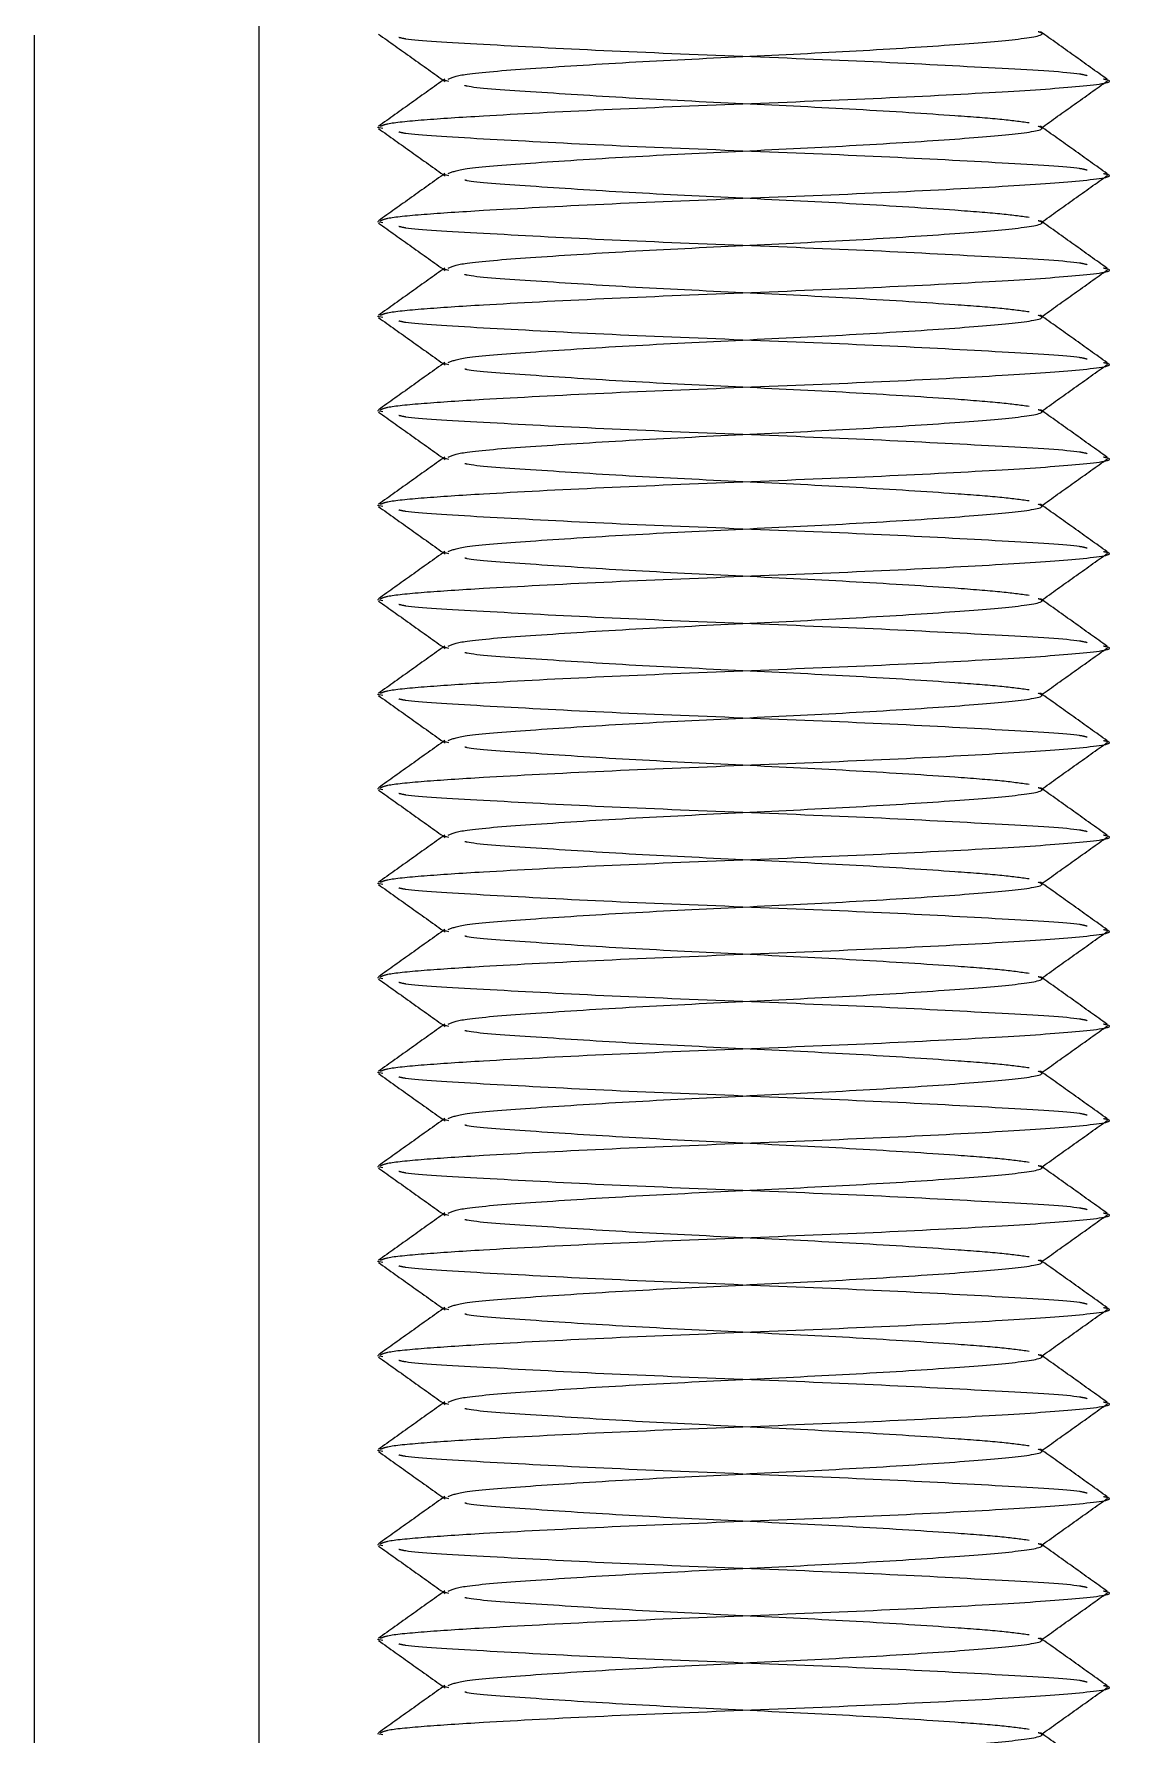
# Model space of a CAD drawing. Header units: metres. Extents: x 0 to 63075, y 0 to 44550.
# Drawn here: x 13856.6 to 13879.48, y 27081.81 to 27117.81 of the extents above; entities that cross this region are included whole.
import ezdxf

# ---------------------------------------------------------------- set-up
doc = ezdxf.new("R2010")
doc.units = ezdxf.units.M
doc.header["$LTSCALE"] = 75
doc.linetypes.add('HIDDEN2', pattern=[4.7625, 3.175, -1.5875])
for name, color, linetype in [('SDM', 7, 'Continuous'), ('SL4', 4, 'Continuous'), ('ST1', 7, 'HIDDEN2')]:
    doc.layers.add(name, color=color, linetype=linetype)

# ---------------------------------------------------------------- blocks, each defined once
blk = doc.blocks.new('A$Cb6dca9d5')
at = {"layer": 'SL4'}
for p, q in [((10.135, 378.019), (10.135, 91.194)), ((14.892, 378.194), (14.892, 86.437))]:
    blk.add_line(p, q, dxfattribs=at)
at = {"layer": 'ST1'}
for p, q in [((14.892, 381.194), (14.892, 86.437)), ((18.915, 377.042), (18.814, 377.069)), ((17.515, 376.046), (17.408, 376.069)), ((18.915, 375.042), (18.814, 375.069)), ((17.515, 374.046), (17.408, 374.069)), ((18.915, 373.042), (18.814, 373.069)), ((17.515, 372.046), (17.408, 372.069)), ((18.915, 371.042), (18.814, 371.069)), ((17.515, 370.046), (17.408, 370.069)), ((18.915, 369.042), (18.814, 369.069)), ((17.515, 368.046), (17.408, 368.069)), ((18.915, 367.042), (18.814, 367.069)), ((17.515, 366.046), (17.408, 366.069)), ((18.915, 365.042), (18.814, 365.069)), ((17.515, 364.046), (17.408, 364.069)), ((18.915, 363.042), (18.814, 363.069)), ((17.515, 362.046), (17.408, 362.069)), ((18.915, 361.042), (18.814, 361.069)), ((17.515, 360.046), (17.408, 360.069)), ((18.915, 359.042), (18.814, 359.069)), ((17.515, 358.046), (17.408, 358.069)), ((18.915, 357.042), (18.814, 357.069)), ((17.515, 356.046), (17.408, 356.069)), ((18.915, 355.042), (18.814, 355.069)), ((17.515, 354.046), (17.408, 354.069)), ((18.915, 353.042), (18.814, 353.069)), ((17.515, 352.046), (17.408, 352.069)), ((18.915, 351.042), (18.814, 351.069)), ((17.515, 350.046), (17.408, 350.069)), ((18.915, 349.042), (18.814, 349.069)), ((17.515, 348.046), (17.408, 348.069)), ((18.915, 347.042), (18.814, 347.069)), ((17.515, 346.046), (17.408, 346.069)), ((18.915, 345.042), (18.814, 345.069)), ((17.515, 344.046), (17.408, 344.069)), ((18.915, 343.042), (18.814, 343.069)), ((17.515, 342.046), (17.408, 342.069))]:
    blk.add_line(p, q, dxfattribs=at)
for points, knots in [([(17.426, 378.045), (17.661, 377.878), (18.131, 377.543), (18.601, 377.208), (18.836, 377.041)], [0, 0, 0, 0, 0.500089, 1, 1, 1, 1]), ([(18.902, 377.092), (18.987, 377.128), (19.171, 377.206), (20.569, 377.312), (22.645, 377.448), (25.137, 377.569), (27.617, 377.689), (29.729, 377.825), (31.089, 377.938), (31.58, 378.033), (31.416, 378.084), (31.391, 378.092)], [0, 0, 0, 0, 0.103426, 0.225711, 0.353032, 0.477096, 0.60116, 0.728481, 0.850766, 0.976983, 1, 1, 1, 1]), ([(32.849, 377.088), (32.614, 377.256), (32.144, 377.591), (31.674, 377.926), (31.439, 378.093)], [0, 0, 0, 0, 0.5000921, 1, 1, 1, 1]), ([(32.429, 377.162), (32.384, 377.174), (32.181, 377.228), (30.682, 377.311), (28.187, 377.448), (25.135, 377.569), (22.082, 377.689), (19.591, 377.826), (18.1, 377.908), (17.898, 377.961), (17.857, 377.972)], [0, 0, 0, 0, 0.043096, 0.193298, 0.349673, 0.502056, 0.654439, 0.810815, 0.961016, 1, 1, 1, 1]), ([(18.831, 377.093), (18.596, 376.926), (18.127, 376.591), (17.658, 376.257), (17.423, 376.09)], [0, 0, 0, 0, 0.499958, 1, 1, 1, 1]), ([(17.466, 376.09), (17.501, 376.109), (17.589, 376.159), (18.318, 376.231), (19.772, 376.325), (22.098, 376.448), (25.136, 376.569), (28.168, 376.689), (30.757, 376.825), (32.389, 376.938), (33.063, 377.032), (32.805, 377.082), (32.771, 377.088)], [0, 0, 0, 0, 0.055573, 0.142553, 0.229074, 0.356478, 0.480628, 0.604778, 0.732181, 0.854555, 0.980855, 1, 1, 1, 1]), ([(31.195, 376.163), (31.012, 376.188), (30.646, 376.239), (29.468, 376.328), (27.621, 376.448), (25.139, 376.569), (22.633, 376.689), (20.614, 376.826), (19.43, 376.902), (19.269, 376.949), (19.254, 376.953)], [0, 0, 0, 0, 0.098651, 0.197725, 0.357803, 0.513786, 0.669769, 0.829847, 0.983594, 1, 1, 1, 1]), ([(31.45, 376.053), (31.684, 376.221), (32.153, 376.555), (32.623, 376.889), (32.857, 377.056)], [0, 0, 0, 0, 0.499967, 1, 1, 1, 1]), ([(17.426, 376.045), (17.661, 375.878), (18.131, 375.543), (18.601, 375.208), (18.836, 375.041)], [0, 0, 0, 0, 0.500089, 1, 1, 1, 1]), ([(32.429, 375.162), (32.384, 375.174), (32.181, 375.228), (30.682, 375.311), (28.187, 375.448), (25.135, 375.569), (22.082, 375.689), (19.591, 375.826), (18.1, 375.908), (17.898, 375.961), (17.857, 375.972)], [0, 0, 0, 0, 0.043096, 0.193298, 0.349673, 0.502056, 0.654439, 0.810815, 0.961016, 1, 1, 1, 1]), ([(18.902, 375.092), (18.987, 375.128), (19.171, 375.206), (20.569, 375.312), (22.645, 375.448), (25.137, 375.569), (27.617, 375.689), (29.729, 375.825), (31.089, 375.938), (31.58, 376.033), (31.416, 376.084), (31.391, 376.092)], [0, 0, 0, 0, 0.1034259, 0.2257113, 0.3530321, 0.4770962, 0.6011602, 0.728481, 0.8507664, 0.976983, 1, 1, 1, 1]), ([(32.849, 375.088), (32.614, 375.256), (32.144, 375.591), (31.674, 375.926), (31.439, 376.093)], [0, 0, 0, 0, 0.500092, 1, 1, 1, 1]), ([(18.831, 375.093), (18.596, 374.926), (18.127, 374.591), (17.658, 374.257), (17.423, 374.09)], [0, 0, 0, 0, 0.499958, 1, 1, 1, 1]), ([(17.466, 374.09), (17.501, 374.109), (17.589, 374.159), (18.318, 374.231), (19.772, 374.325), (22.098, 374.448), (25.136, 374.569), (28.168, 374.689), (30.757, 374.825), (32.389, 374.938), (33.063, 375.032), (32.805, 375.082), (32.771, 375.088)], [0, 0, 0, 0, 0.055573, 0.142553, 0.229074, 0.356478, 0.480628, 0.604778, 0.732181, 0.854555, 0.980855, 1, 1, 1, 1]), ([(31.195, 374.163), (31.012, 374.188), (30.646, 374.239), (29.468, 374.328), (27.621, 374.448), (25.139, 374.569), (22.633, 374.689), (20.614, 374.826), (19.43, 374.902), (19.269, 374.949), (19.254, 374.953)], [0, 0, 0, 0, 0.098651, 0.197725, 0.357803, 0.513786, 0.669769, 0.829847, 0.983594, 1, 1, 1, 1]), ([(31.45, 374.053), (31.684, 374.221), (32.153, 374.555), (32.623, 374.889), (32.857, 375.056)], [0, 0, 0, 0, 0.499967, 1, 1, 1, 1]), ([(17.426, 374.045), (17.661, 373.878), (18.131, 373.543), (18.601, 373.208), (18.836, 373.041)], [0, 0, 0, 0, 0.5000892, 1, 1, 1, 1]), ([(18.902, 373.092), (18.987, 373.128), (19.171, 373.206), (20.569, 373.312), (22.645, 373.448), (25.137, 373.569), (27.617, 373.689), (29.729, 373.825), (31.089, 373.938), (31.58, 374.033), (31.416, 374.084), (31.391, 374.092)], [0, 0, 0, 0, 0.103426, 0.225711, 0.353032, 0.477096, 0.60116, 0.728481, 0.850766, 0.976983, 1, 1, 1, 1]), ([(32.849, 373.088), (32.614, 373.256), (32.144, 373.591), (31.674, 373.926), (31.439, 374.093)], [0, 0, 0, 0, 0.5000921, 1, 1, 1, 1]), ([(32.429, 373.162), (32.384, 373.174), (32.181, 373.228), (30.682, 373.311), (28.187, 373.448), (25.135, 373.569), (22.082, 373.689), (19.591, 373.826), (18.1, 373.908), (17.898, 373.961), (17.857, 373.972)], [0, 0, 0, 0, 0.043096, 0.193298, 0.349673, 0.502056, 0.654439, 0.810815, 0.961016, 1, 1, 1, 1]), ([(18.831, 373.093), (18.596, 372.926), (18.127, 372.591), (17.658, 372.257), (17.423, 372.09)], [0, 0, 0, 0, 0.499958, 1, 1, 1, 1]), ([(17.466, 372.09), (17.501, 372.109), (17.589, 372.159), (18.318, 372.231), (19.772, 372.325), (22.098, 372.448), (25.136, 372.569), (28.168, 372.689), (30.757, 372.825), (32.389, 372.938), (33.063, 373.032), (32.805, 373.082), (32.771, 373.088)], [0, 0, 0, 0, 0.055573, 0.142553, 0.229074, 0.356478, 0.480628, 0.604778, 0.732181, 0.854555, 0.980855, 1, 1, 1, 1]), ([(31.45, 372.053), (31.684, 372.221), (32.153, 372.555), (32.623, 372.889), (32.857, 373.056)], [0, 0, 0, 0, 0.499967, 1, 1, 1, 1]), ([(31.195, 372.163), (31.012, 372.188), (30.646, 372.239), (29.468, 372.328), (27.621, 372.448), (25.139, 372.569), (22.633, 372.689), (20.614, 372.826), (19.43, 372.902), (19.269, 372.949), (19.254, 372.953)], [0, 0, 0, 0, 0.098651, 0.197725, 0.357803, 0.513786, 0.669769, 0.829847, 0.983594, 1, 1, 1, 1]), ([(17.426, 372.045), (17.661, 371.878), (18.131, 371.543), (18.601, 371.208), (18.836, 371.041)], [0, 0, 0, 0, 0.500089, 1, 1, 1, 1]), ([(32.429, 371.162), (32.384, 371.174), (32.181, 371.228), (30.682, 371.311), (28.187, 371.448), (25.135, 371.569), (22.082, 371.689), (19.591, 371.826), (18.1, 371.908), (17.898, 371.961), (17.857, 371.972)], [0, 0, 0, 0, 0.043096, 0.193298, 0.349673, 0.502056, 0.654439, 0.810815, 0.961016, 1, 1, 1, 1]), ([(18.902, 371.092), (18.987, 371.128), (19.171, 371.206), (20.569, 371.312), (22.645, 371.448), (25.137, 371.569), (27.617, 371.689), (29.729, 371.825), (31.089, 371.938), (31.58, 372.033), (31.416, 372.084), (31.391, 372.092)], [0, 0, 0, 0, 0.103426, 0.225711, 0.353032, 0.477096, 0.60116, 0.728481, 0.850766, 0.976983, 1, 1, 1, 1]), ([(32.849, 371.088), (32.614, 371.256), (32.144, 371.591), (31.674, 371.926), (31.439, 372.093)], [0, 0, 0, 0, 0.5000921, 1, 1, 1, 1]), ([(18.831, 371.093), (18.596, 370.926), (18.127, 370.591), (17.658, 370.257), (17.423, 370.09)], [0, 0, 0, 0, 0.499958, 1, 1, 1, 1]), ([(17.466, 370.09), (17.501, 370.109), (17.589, 370.159), (18.318, 370.231), (19.772, 370.325), (22.098, 370.448), (25.136, 370.569), (28.168, 370.689), (30.757, 370.825), (32.389, 370.938), (33.063, 371.032), (32.805, 371.082), (32.771, 371.088)], [0, 0, 0, 0, 0.055573, 0.142553, 0.229074, 0.356478, 0.480628, 0.604778, 0.732181, 0.854555, 0.980855, 1, 1, 1, 1]), ([(31.195, 370.163), (31.012, 370.188), (30.646, 370.239), (29.468, 370.328), (27.621, 370.448), (25.139, 370.569), (22.633, 370.689), (20.614, 370.826), (19.43, 370.902), (19.269, 370.949), (19.254, 370.953)], [0, 0, 0, 0, 0.098651, 0.197725, 0.357803, 0.513786, 0.669769, 0.829847, 0.983594, 1, 1, 1, 1]), ([(31.45, 370.053), (31.684, 370.221), (32.153, 370.555), (32.623, 370.889), (32.857, 371.056)], [0, 0, 0, 0, 0.4999673, 1, 1, 1, 1]), ([(18.902, 369.092), (18.987, 369.128), (19.171, 369.206), (20.569, 369.312), (22.645, 369.448), (25.137, 369.569), (27.617, 369.689), (29.729, 369.825), (31.089, 369.938), (31.58, 370.033), (31.416, 370.084), (31.391, 370.092)], [0, 0, 0, 0, 0.103426, 0.225711, 0.353032, 0.477096, 0.60116, 0.728481, 0.850766, 0.976983, 1, 1, 1, 1]), ([(32.849, 369.088), (32.614, 369.256), (32.144, 369.591), (31.674, 369.926), (31.439, 370.093)], [0, 0, 0, 0, 0.500092, 1, 1, 1, 1]), ([(17.426, 370.045), (17.661, 369.878), (18.131, 369.543), (18.601, 369.208), (18.836, 369.041)], [0, 0, 0, 0, 0.500089, 1, 1, 1, 1]), ([(32.429, 369.162), (32.384, 369.174), (32.181, 369.228), (30.682, 369.311), (28.187, 369.448), (25.135, 369.569), (22.082, 369.689), (19.591, 369.826), (18.1, 369.908), (17.898, 369.961), (17.857, 369.972)], [0, 0, 0, 0, 0.043096, 0.193298, 0.349673, 0.502056, 0.654439, 0.810815, 0.961016, 1, 1, 1, 1]), ([(18.831, 369.093), (18.596, 368.926), (18.127, 368.591), (17.658, 368.257), (17.423, 368.09)], [0, 0, 0, 0, 0.499958, 1, 1, 1, 1]), ([(17.466, 368.09), (17.501, 368.109), (17.589, 368.159), (18.318, 368.231), (19.772, 368.325), (22.098, 368.448), (25.136, 368.569), (28.168, 368.689), (30.757, 368.825), (32.389, 368.938), (33.063, 369.032), (32.805, 369.082), (32.771, 369.088)], [0, 0, 0, 0, 0.055573, 0.142553, 0.229074, 0.356478, 0.480628, 0.604778, 0.732181, 0.854555, 0.980855, 1, 1, 1, 1]), ([(31.45, 368.053), (31.684, 368.221), (32.153, 368.555), (32.623, 368.889), (32.857, 369.056)], [0, 0, 0, 0, 0.499967, 1, 1, 1, 1]), ([(31.195, 368.163), (31.012, 368.188), (30.646, 368.239), (29.468, 368.328), (27.621, 368.448), (25.139, 368.569), (22.633, 368.689), (20.614, 368.826), (19.43, 368.902), (19.269, 368.949), (19.254, 368.953)], [0, 0, 0, 0, 0.098651, 0.197725, 0.357803, 0.513786, 0.669769, 0.829847, 0.983594, 1, 1, 1, 1]), ([(17.426, 368.045), (17.661, 367.878), (18.131, 367.543), (18.601, 367.208), (18.836, 367.041)], [0, 0, 0, 0, 0.500089, 1, 1, 1, 1]), ([(32.429, 367.162), (32.384, 367.174), (32.181, 367.228), (30.682, 367.311), (28.187, 367.448), (25.135, 367.569), (22.082, 367.689), (19.591, 367.826), (18.1, 367.908), (17.898, 367.961), (17.857, 367.972)], [0, 0, 0, 0, 0.043096, 0.193298, 0.349673, 0.502056, 0.654439, 0.810815, 0.961016, 1, 1, 1, 1]), ([(18.902, 367.092), (18.987, 367.128), (19.171, 367.206), (20.569, 367.312), (22.645, 367.448), (25.137, 367.569), (27.617, 367.689), (29.729, 367.825), (31.089, 367.938), (31.58, 368.033), (31.416, 368.084), (31.391, 368.092)], [0, 0, 0, 0, 0.103426, 0.225711, 0.353032, 0.477096, 0.60116, 0.728481, 0.850766, 0.976983, 1, 1, 1, 1]), ([(32.849, 367.088), (32.614, 367.256), (32.144, 367.591), (31.674, 367.926), (31.439, 368.093)], [0, 0, 0, 0, 0.500092, 1, 1, 1, 1]), ([(18.831, 367.093), (18.596, 366.926), (18.127, 366.591), (17.658, 366.257), (17.423, 366.09)], [0, 0, 0, 0, 0.499958, 1, 1, 1, 1]), ([(17.466, 366.09), (17.501, 366.109), (17.589, 366.159), (18.318, 366.231), (19.772, 366.325), (22.098, 366.448), (25.136, 366.569), (28.168, 366.689), (30.757, 366.825), (32.389, 366.938), (33.063, 367.032), (32.805, 367.082), (32.771, 367.088)], [0, 0, 0, 0, 0.055573, 0.142553, 0.229074, 0.356478, 0.480628, 0.604778, 0.732181, 0.854555, 0.980855, 1, 1, 1, 1]), ([(31.195, 366.163), (31.012, 366.188), (30.646, 366.239), (29.468, 366.328), (27.621, 366.448), (25.139, 366.569), (22.633, 366.689), (20.614, 366.826), (19.43, 366.902), (19.269, 366.949), (19.254, 366.953)], [0, 0, 0, 0, 0.098651, 0.197725, 0.357803, 0.513786, 0.669769, 0.829847, 0.983594, 1, 1, 1, 1]), ([(31.45, 366.053), (31.684, 366.221), (32.153, 366.555), (32.623, 366.889), (32.857, 367.056)], [0, 0, 0, 0, 0.4999673, 1, 1, 1, 1]), ([(17.426, 366.045), (17.661, 365.878), (18.131, 365.543), (18.601, 365.208), (18.836, 365.041)], [0, 0, 0, 0, 0.500089, 1, 1, 1, 1]), ([(32.429, 365.162), (32.384, 365.174), (32.181, 365.228), (30.682, 365.311), (28.187, 365.448), (25.135, 365.569), (22.082, 365.689), (19.591, 365.826), (18.1, 365.908), (17.898, 365.961), (17.857, 365.972)], [0, 0, 0, 0, 0.043096, 0.193298, 0.349673, 0.502056, 0.654439, 0.810815, 0.961016, 1, 1, 1, 1]), ([(18.902, 365.092), (18.987, 365.128), (19.171, 365.206), (20.569, 365.312), (22.645, 365.448), (25.137, 365.569), (27.617, 365.689), (29.729, 365.825), (31.089, 365.938), (31.58, 366.033), (31.416, 366.084), (31.391, 366.092)], [0, 0, 0, 0, 0.103426, 0.225711, 0.353032, 0.477096, 0.60116, 0.728481, 0.850766, 0.976983, 1, 1, 1, 1]), ([(32.849, 365.088), (32.614, 365.256), (32.144, 365.591), (31.674, 365.926), (31.439, 366.093)], [0, 0, 0, 0, 0.500092, 1, 1, 1, 1]), ([(18.831, 365.093), (18.596, 364.926), (18.127, 364.591), (17.658, 364.257), (17.423, 364.09)], [0, 0, 0, 0, 0.499958, 1, 1, 1, 1]), ([(17.466, 364.09), (17.501, 364.109), (17.589, 364.159), (18.318, 364.231), (19.772, 364.325), (22.098, 364.448), (25.136, 364.569), (28.168, 364.689), (30.757, 364.825), (32.389, 364.938), (33.063, 365.032), (32.805, 365.082), (32.771, 365.088)], [0, 0, 0, 0, 0.0555734, 0.1425526, 0.2290743, 0.3564777, 0.4806278, 0.604778, 0.7321813, 0.8545546, 0.980855, 1, 1, 1, 1]), ([(31.45, 364.053), (31.684, 364.221), (32.153, 364.555), (32.623, 364.889), (32.857, 365.056)], [0, 0, 0, 0, 0.499967, 1, 1, 1, 1]), ([(31.195, 364.163), (31.012, 364.188), (30.646, 364.239), (29.468, 364.328), (27.621, 364.448), (25.139, 364.569), (22.633, 364.689), (20.614, 364.826), (19.43, 364.902), (19.269, 364.949), (19.254, 364.953)], [0, 0, 0, 0, 0.098651, 0.197725, 0.357803, 0.513786, 0.669769, 0.829847, 0.983594, 1, 1, 1, 1]), ([(17.426, 364.045), (17.661, 363.878), (18.131, 363.543), (18.601, 363.208), (18.836, 363.041)], [0, 0, 0, 0, 0.5000892, 1, 1, 1, 1]), ([(32.429, 363.162), (32.384, 363.174), (32.181, 363.228), (30.682, 363.311), (28.187, 363.448), (25.135, 363.569), (22.082, 363.689), (19.591, 363.826), (18.1, 363.908), (17.898, 363.961), (17.857, 363.972)], [0, 0, 0, 0, 0.043096, 0.193298, 0.349673, 0.502056, 0.654439, 0.810815, 0.961016, 1, 1, 1, 1]), ([(18.902, 363.092), (18.987, 363.128), (19.171, 363.206), (20.569, 363.312), (22.645, 363.448), (25.137, 363.569), (27.617, 363.689), (29.729, 363.825), (31.089, 363.938), (31.58, 364.033), (31.416, 364.084), (31.391, 364.092)], [0, 0, 0, 0, 0.1034259, 0.2257113, 0.3530321, 0.4770962, 0.6011602, 0.728481, 0.8507664, 0.976983, 1, 1, 1, 1]), ([(32.849, 363.088), (32.614, 363.256), (32.144, 363.591), (31.674, 363.926), (31.439, 364.093)], [0, 0, 0, 0, 0.500092, 1, 1, 1, 1]), ([(18.831, 363.093), (18.596, 362.926), (18.127, 362.591), (17.658, 362.257), (17.423, 362.09)], [0, 0, 0, 0, 0.499958, 1, 1, 1, 1]), ([(17.466, 362.09), (17.501, 362.109), (17.589, 362.159), (18.318, 362.231), (19.772, 362.325), (22.098, 362.448), (25.136, 362.569), (28.168, 362.689), (30.757, 362.825), (32.389, 362.938), (33.063, 363.032), (32.805, 363.082), (32.771, 363.088)], [0, 0, 0, 0, 0.0555734, 0.1425526, 0.2290743, 0.3564777, 0.4806278, 0.604778, 0.7321813, 0.8545546, 0.980855, 1, 1, 1, 1]), ([(31.195, 362.163), (31.012, 362.188), (30.646, 362.239), (29.468, 362.328), (27.621, 362.448), (25.139, 362.569), (22.633, 362.689), (20.614, 362.826), (19.43, 362.902), (19.269, 362.949), (19.254, 362.953)], [0, 0, 0, 0, 0.098651, 0.197725, 0.357803, 0.513786, 0.669769, 0.829847, 0.983594, 1, 1, 1, 1]), ([(31.45, 362.053), (31.684, 362.221), (32.153, 362.555), (32.623, 362.889), (32.857, 363.056)], [0, 0, 0, 0, 0.4999673, 1, 1, 1, 1]), ([(17.426, 362.045), (17.661, 361.878), (18.131, 361.543), (18.601, 361.208), (18.836, 361.041)], [0, 0, 0, 0, 0.500089, 1, 1, 1, 1]), ([(32.429, 361.162), (32.384, 361.174), (32.181, 361.228), (30.682, 361.311), (28.187, 361.448), (25.135, 361.569), (22.082, 361.689), (19.591, 361.826), (18.1, 361.908), (17.898, 361.961), (17.857, 361.972)], [0, 0, 0, 0, 0.043096, 0.193298, 0.349673, 0.502056, 0.654439, 0.810815, 0.961016, 1, 1, 1, 1]), ([(18.902, 361.092), (18.987, 361.128), (19.171, 361.206), (20.569, 361.312), (22.645, 361.448), (25.137, 361.569), (27.617, 361.689), (29.729, 361.825), (31.089, 361.938), (31.58, 362.033), (31.416, 362.084), (31.391, 362.092)], [0, 0, 0, 0, 0.103426, 0.225711, 0.353032, 0.477096, 0.60116, 0.728481, 0.850766, 0.976983, 1, 1, 1, 1]), ([(32.849, 361.088), (32.614, 361.256), (32.144, 361.591), (31.674, 361.926), (31.439, 362.093)], [0, 0, 0, 0, 0.500092, 1, 1, 1, 1]), ([(18.831, 361.093), (18.596, 360.926), (18.127, 360.591), (17.658, 360.257), (17.423, 360.09)], [0, 0, 0, 0, 0.499958, 1, 1, 1, 1]), ([(17.466, 360.09), (17.501, 360.109), (17.589, 360.159), (18.318, 360.231), (19.772, 360.325), (22.098, 360.448), (25.136, 360.569), (28.168, 360.689), (30.757, 360.825), (32.389, 360.938), (33.063, 361.032), (32.805, 361.082), (32.771, 361.088)], [0, 0, 0, 0, 0.055573, 0.142553, 0.229074, 0.356478, 0.480628, 0.604778, 0.732181, 0.854555, 0.980855, 1, 1, 1, 1]), ([(31.195, 360.163), (31.012, 360.188), (30.646, 360.239), (29.468, 360.328), (27.621, 360.448), (25.139, 360.569), (22.633, 360.689), (20.614, 360.826), (19.43, 360.902), (19.269, 360.949), (19.254, 360.953)], [0, 0, 0, 0, 0.098651, 0.197725, 0.357803, 0.513786, 0.669769, 0.829847, 0.983594, 1, 1, 1, 1]), ([(31.45, 360.053), (31.684, 360.221), (32.153, 360.555), (32.623, 360.889), (32.857, 361.056)], [0, 0, 0, 0, 0.499967, 1, 1, 1, 1]), ([(17.426, 360.045), (17.661, 359.878), (18.131, 359.543), (18.601, 359.208), (18.836, 359.041)], [0, 0, 0, 0, 0.5000892, 1, 1, 1, 1]), ([(18.902, 359.092), (18.987, 359.128), (19.171, 359.206), (20.569, 359.312), (22.645, 359.448), (25.137, 359.569), (27.617, 359.689), (29.729, 359.825), (31.089, 359.938), (31.58, 360.033), (31.416, 360.084), (31.391, 360.092)], [0, 0, 0, 0, 0.103426, 0.225711, 0.353032, 0.477096, 0.60116, 0.728481, 0.850766, 0.976983, 1, 1, 1, 1]), ([(32.849, 359.088), (32.614, 359.256), (32.144, 359.591), (31.674, 359.926), (31.439, 360.093)], [0, 0, 0, 0, 0.500092, 1, 1, 1, 1]), ([(32.429, 359.162), (32.384, 359.174), (32.181, 359.228), (30.682, 359.311), (28.187, 359.448), (25.135, 359.569), (22.082, 359.689), (19.591, 359.826), (18.1, 359.908), (17.898, 359.961), (17.857, 359.972)], [0, 0, 0, 0, 0.043096, 0.193298, 0.349673, 0.502056, 0.654439, 0.810815, 0.961016, 1, 1, 1, 1]), ([(18.831, 359.093), (18.596, 358.926), (18.127, 358.591), (17.658, 358.257), (17.423, 358.09)], [0, 0, 0, 0, 0.499958, 1, 1, 1, 1]), ([(17.466, 358.09), (17.501, 358.109), (17.589, 358.159), (18.318, 358.231), (19.772, 358.325), (22.098, 358.448), (25.136, 358.569), (28.168, 358.689), (30.757, 358.825), (32.389, 358.938), (33.063, 359.032), (32.805, 359.082), (32.771, 359.088)], [0, 0, 0, 0, 0.055573, 0.142553, 0.229074, 0.356478, 0.480628, 0.604778, 0.732181, 0.854555, 0.980855, 1, 1, 1, 1]), ([(31.195, 358.163), (31.012, 358.188), (30.646, 358.239), (29.468, 358.328), (27.621, 358.448), (25.139, 358.569), (22.633, 358.689), (20.614, 358.826), (19.43, 358.902), (19.269, 358.949), (19.254, 358.953)], [0, 0, 0, 0, 0.098651, 0.197725, 0.357803, 0.513786, 0.669769, 0.829847, 0.983594, 1, 1, 1, 1]), ([(31.45, 358.053), (31.684, 358.221), (32.153, 358.555), (32.623, 358.889), (32.857, 359.056)], [0, 0, 0, 0, 0.499967, 1, 1, 1, 1]), ([(17.426, 358.045), (17.661, 357.878), (18.131, 357.543), (18.601, 357.208), (18.836, 357.041)], [0, 0, 0, 0, 0.500089, 1, 1, 1, 1]), ([(32.429, 357.162), (32.384, 357.174), (32.181, 357.228), (30.682, 357.311), (28.187, 357.448), (25.135, 357.569), (22.082, 357.689), (19.591, 357.826), (18.1, 357.908), (17.898, 357.961), (17.857, 357.972)], [0, 0, 0, 0, 0.043096, 0.193298, 0.349673, 0.502056, 0.654439, 0.810815, 0.961016, 1, 1, 1, 1]), ([(18.902, 357.092), (18.987, 357.128), (19.171, 357.206), (20.569, 357.312), (22.645, 357.448), (25.137, 357.569), (27.617, 357.689), (29.729, 357.825), (31.089, 357.938), (31.58, 358.033), (31.416, 358.084), (31.391, 358.092)], [0, 0, 0, 0, 0.103426, 0.225711, 0.353032, 0.477096, 0.60116, 0.728481, 0.850766, 0.976983, 1, 1, 1, 1]), ([(32.849, 357.088), (32.614, 357.256), (32.144, 357.591), (31.674, 357.926), (31.439, 358.093)], [0, 0, 0, 0, 0.500092, 1, 1, 1, 1]), ([(18.831, 357.093), (18.596, 356.926), (18.127, 356.591), (17.658, 356.257), (17.423, 356.09)], [0, 0, 0, 0, 0.499958, 1, 1, 1, 1]), ([(17.466, 356.09), (17.501, 356.109), (17.589, 356.159), (18.318, 356.231), (19.772, 356.325), (22.098, 356.448), (25.136, 356.569), (28.168, 356.689), (30.757, 356.825), (32.389, 356.938), (33.063, 357.032), (32.805, 357.082), (32.771, 357.088)], [0, 0, 0, 0, 0.0555734, 0.1425526, 0.2290743, 0.3564777, 0.4806278, 0.604778, 0.7321813, 0.8545546, 0.980855, 1, 1, 1, 1]), ([(31.195, 356.163), (31.012, 356.188), (30.646, 356.239), (29.468, 356.328), (27.621, 356.448), (25.139, 356.569), (22.633, 356.689), (20.614, 356.826), (19.43, 356.902), (19.269, 356.949), (19.254, 356.953)], [0, 0, 0, 0, 0.098651, 0.197725, 0.357803, 0.513786, 0.669769, 0.829847, 0.983594, 1, 1, 1, 1]), ([(31.45, 356.053), (31.684, 356.221), (32.153, 356.555), (32.623, 356.889), (32.857, 357.056)], [0, 0, 0, 0, 0.499967, 1, 1, 1, 1]), ([(17.426, 356.045), (17.661, 355.878), (18.131, 355.543), (18.601, 355.208), (18.836, 355.041)], [0, 0, 0, 0, 0.500089, 1, 1, 1, 1]), ([(18.902, 355.092), (18.987, 355.128), (19.171, 355.206), (20.569, 355.312), (22.645, 355.448), (25.137, 355.569), (27.617, 355.689), (29.729, 355.825), (31.089, 355.938), (31.58, 356.033), (31.416, 356.084), (31.391, 356.092)], [0, 0, 0, 0, 0.103426, 0.225711, 0.353032, 0.477096, 0.60116, 0.728481, 0.850766, 0.976983, 1, 1, 1, 1]), ([(32.849, 355.088), (32.614, 355.256), (32.144, 355.591), (31.674, 355.926), (31.439, 356.093)], [0, 0, 0, 0, 0.500092, 1, 1, 1, 1]), ([(32.429, 355.162), (32.384, 355.174), (32.181, 355.228), (30.682, 355.311), (28.187, 355.448), (25.135, 355.569), (22.082, 355.689), (19.591, 355.826), (18.1, 355.908), (17.898, 355.961), (17.857, 355.972)], [0, 0, 0, 0, 0.043096, 0.193298, 0.349673, 0.502056, 0.654439, 0.810815, 0.961016, 1, 1, 1, 1]), ([(18.831, 355.093), (18.596, 354.926), (18.127, 354.591), (17.658, 354.257), (17.423, 354.09)], [0, 0, 0, 0, 0.499958, 1, 1, 1, 1]), ([(17.466, 354.09), (17.501, 354.109), (17.589, 354.159), (18.318, 354.231), (19.772, 354.325), (22.098, 354.448), (25.136, 354.569), (28.168, 354.689), (30.757, 354.825), (32.389, 354.938), (33.063, 355.032), (32.805, 355.082), (32.771, 355.088)], [0, 0, 0, 0, 0.055573, 0.142553, 0.229074, 0.356478, 0.480628, 0.604778, 0.732181, 0.854555, 0.980855, 1, 1, 1, 1]), ([(31.45, 354.053), (31.684, 354.221), (32.153, 354.555), (32.623, 354.889), (32.857, 355.056)], [0, 0, 0, 0, 0.499967, 1, 1, 1, 1]), ([(31.195, 354.163), (31.012, 354.188), (30.646, 354.239), (29.468, 354.328), (27.621, 354.448), (25.139, 354.569), (22.633, 354.689), (20.614, 354.826), (19.43, 354.902), (19.269, 354.949), (19.254, 354.953)], [0, 0, 0, 0, 0.098651, 0.197725, 0.357803, 0.513786, 0.669769, 0.829847, 0.983594, 1, 1, 1, 1]), ([(17.426, 354.045), (17.661, 353.878), (18.131, 353.543), (18.601, 353.208), (18.836, 353.041)], [0, 0, 0, 0, 0.500089, 1, 1, 1, 1]), ([(32.429, 353.162), (32.384, 353.174), (32.181, 353.228), (30.682, 353.311), (28.187, 353.448), (25.135, 353.569), (22.082, 353.689), (19.591, 353.826), (18.1, 353.908), (17.898, 353.961), (17.857, 353.972)], [0, 0, 0, 0, 0.043096, 0.193298, 0.349673, 0.502056, 0.654439, 0.810815, 0.961016, 1, 1, 1, 1]), ([(18.902, 353.092), (18.987, 353.128), (19.171, 353.206), (20.569, 353.312), (22.645, 353.448), (25.137, 353.569), (27.617, 353.689), (29.729, 353.825), (31.089, 353.938), (31.58, 354.033), (31.416, 354.084), (31.391, 354.092)], [0, 0, 0, 0, 0.103426, 0.225711, 0.353032, 0.477096, 0.60116, 0.728481, 0.850766, 0.976983, 1, 1, 1, 1]), ([(32.849, 353.088), (32.614, 353.256), (32.144, 353.591), (31.674, 353.926), (31.439, 354.093)], [0, 0, 0, 0, 0.500092, 1, 1, 1, 1]), ([(18.831, 353.093), (18.596, 352.926), (18.127, 352.591), (17.658, 352.257), (17.423, 352.09)], [0, 0, 0, 0, 0.499958, 1, 1, 1, 1]), ([(17.466, 352.09), (17.501, 352.109), (17.589, 352.159), (18.318, 352.231), (19.772, 352.325), (22.098, 352.448), (25.136, 352.569), (28.168, 352.689), (30.757, 352.825), (32.389, 352.938), (33.063, 353.032), (32.805, 353.082), (32.771, 353.088)], [0, 0, 0, 0, 0.055573, 0.142553, 0.229074, 0.356478, 0.480628, 0.604778, 0.732181, 0.854555, 0.980855, 1, 1, 1, 1]), ([(31.195, 352.163), (31.012, 352.188), (30.646, 352.239), (29.468, 352.328), (27.621, 352.448), (25.139, 352.569), (22.633, 352.689), (20.614, 352.826), (19.43, 352.902), (19.269, 352.949), (19.254, 352.953)], [0, 0, 0, 0, 0.098651, 0.197725, 0.357803, 0.513786, 0.669769, 0.829847, 0.983594, 1, 1, 1, 1]), ([(31.45, 352.053), (31.684, 352.221), (32.153, 352.555), (32.623, 352.889), (32.857, 353.056)], [0, 0, 0, 0, 0.4999673, 1, 1, 1, 1]), ([(18.902, 351.092), (18.987, 351.128), (19.171, 351.206), (20.569, 351.312), (22.645, 351.448), (25.137, 351.569), (27.617, 351.689), (29.729, 351.825), (31.089, 351.938), (31.58, 352.033), (31.416, 352.084), (31.391, 352.092)], [0, 0, 0, 0, 0.103426, 0.225711, 0.353032, 0.477096, 0.60116, 0.728481, 0.850766, 0.976983, 1, 1, 1, 1]), ([(32.849, 351.088), (32.614, 351.256), (32.144, 351.591), (31.674, 351.926), (31.439, 352.093)], [0, 0, 0, 0, 0.5000921, 1, 1, 1, 1]), ([(17.426, 352.045), (17.661, 351.878), (18.131, 351.543), (18.601, 351.208), (18.836, 351.041)], [0, 0, 0, 0, 0.500089, 1, 1, 1, 1]), ([(32.429, 351.162), (32.384, 351.174), (32.181, 351.228), (30.682, 351.311), (28.187, 351.448), (25.135, 351.569), (22.082, 351.689), (19.591, 351.826), (18.1, 351.908), (17.898, 351.961), (17.857, 351.972)], [0, 0, 0, 0, 0.043096, 0.193298, 0.349673, 0.502056, 0.654439, 0.810815, 0.961016, 1, 1, 1, 1]), ([(18.831, 351.093), (18.596, 350.926), (18.127, 350.591), (17.658, 350.257), (17.423, 350.09)], [0, 0, 0, 0, 0.499958, 1, 1, 1, 1]), ([(17.466, 350.09), (17.501, 350.109), (17.589, 350.159), (18.318, 350.231), (19.772, 350.325), (22.098, 350.448), (25.136, 350.569), (28.168, 350.689), (30.757, 350.825), (32.389, 350.938), (33.063, 351.032), (32.805, 351.082), (32.771, 351.088)], [0, 0, 0, 0, 0.055573, 0.142553, 0.229074, 0.356478, 0.480628, 0.604778, 0.732181, 0.854555, 0.980855, 1, 1, 1, 1]), ([(31.45, 350.053), (31.684, 350.221), (32.153, 350.555), (32.623, 350.889), (32.857, 351.056)], [0, 0, 0, 0, 0.4999673, 1, 1, 1, 1]), ([(31.195, 350.163), (31.012, 350.188), (30.646, 350.239), (29.468, 350.328), (27.621, 350.448), (25.139, 350.569), (22.633, 350.689), (20.614, 350.826), (19.43, 350.902), (19.269, 350.949), (19.254, 350.953)], [0, 0, 0, 0, 0.098651, 0.197725, 0.357803, 0.513786, 0.669769, 0.829847, 0.983594, 1, 1, 1, 1]), ([(17.426, 350.045), (17.661, 349.878), (18.131, 349.543), (18.601, 349.208), (18.836, 349.041)], [0, 0, 0, 0, 0.500089, 1, 1, 1, 1]), ([(32.429, 349.162), (32.384, 349.174), (32.181, 349.228), (30.682, 349.311), (28.187, 349.448), (25.135, 349.569), (22.082, 349.689), (19.591, 349.826), (18.1, 349.908), (17.898, 349.961), (17.857, 349.972)], [0, 0, 0, 0, 0.043096, 0.193298, 0.349673, 0.502056, 0.654439, 0.810815, 0.961016, 1, 1, 1, 1]), ([(18.902, 349.092), (18.987, 349.128), (19.171, 349.206), (20.569, 349.312), (22.645, 349.448), (25.137, 349.569), (27.617, 349.689), (29.729, 349.825), (31.089, 349.938), (31.58, 350.033), (31.416, 350.084), (31.391, 350.092)], [0, 0, 0, 0, 0.103426, 0.225711, 0.353032, 0.477096, 0.60116, 0.728481, 0.850766, 0.976983, 1, 1, 1, 1]), ([(32.849, 349.088), (32.614, 349.256), (32.144, 349.591), (31.674, 349.926), (31.439, 350.093)], [0, 0, 0, 0, 0.500092, 1, 1, 1, 1]), ([(18.831, 349.093), (18.596, 348.926), (18.127, 348.591), (17.658, 348.257), (17.423, 348.09)], [0, 0, 0, 0, 0.499958, 1, 1, 1, 1]), ([(17.466, 348.09), (17.501, 348.109), (17.589, 348.159), (18.318, 348.231), (19.772, 348.325), (22.098, 348.448), (25.136, 348.569), (28.168, 348.689), (30.757, 348.825), (32.389, 348.938), (33.063, 349.032), (32.805, 349.082), (32.771, 349.088)], [0, 0, 0, 0, 0.0555734, 0.1425526, 0.2290743, 0.3564777, 0.4806278, 0.604778, 0.7321813, 0.8545546, 0.980855, 1, 1, 1, 1]), ([(31.195, 348.163), (31.012, 348.188), (30.646, 348.239), (29.468, 348.328), (27.621, 348.448), (25.139, 348.569), (22.633, 348.689), (20.614, 348.826), (19.43, 348.902), (19.269, 348.949), (19.254, 348.953)], [0, 0, 0, 0, 0.098651, 0.197725, 0.357803, 0.513786, 0.669769, 0.829847, 0.983594, 1, 1, 1, 1]), ([(31.45, 348.053), (31.684, 348.221), (32.153, 348.555), (32.623, 348.889), (32.857, 349.056)], [0, 0, 0, 0, 0.4999673, 1, 1, 1, 1]), ([(17.426, 348.045), (17.661, 347.878), (18.131, 347.543), (18.601, 347.208), (18.836, 347.041)], [0, 0, 0, 0, 0.500089, 1, 1, 1, 1]), ([(32.429, 347.162), (32.384, 347.174), (32.181, 347.228), (30.682, 347.311), (28.187, 347.448), (25.135, 347.569), (22.082, 347.689), (19.591, 347.826), (18.1, 347.908), (17.898, 347.961), (17.857, 347.972)], [0, 0, 0, 0, 0.043096, 0.193298, 0.349673, 0.502056, 0.654439, 0.810815, 0.961016, 1, 1, 1, 1]), ([(18.902, 347.092), (18.987, 347.128), (19.171, 347.206), (20.569, 347.312), (22.645, 347.448), (25.137, 347.569), (27.617, 347.689), (29.729, 347.825), (31.089, 347.938), (31.58, 348.033), (31.416, 348.084), (31.391, 348.092)], [0, 0, 0, 0, 0.1034259, 0.2257113, 0.3530321, 0.4770962, 0.6011602, 0.728481, 0.8507664, 0.976983, 1, 1, 1, 1]), ([(32.849, 347.088), (32.614, 347.256), (32.144, 347.591), (31.674, 347.926), (31.439, 348.093)], [0, 0, 0, 0, 0.5000921, 1, 1, 1, 1]), ([(18.831, 347.093), (18.596, 346.926), (18.127, 346.591), (17.658, 346.257), (17.423, 346.09)], [0, 0, 0, 0, 0.4999583, 1, 1, 1, 1]), ([(17.466, 346.09), (17.501, 346.109), (17.589, 346.159), (18.318, 346.231), (19.772, 346.325), (22.098, 346.448), (25.136, 346.569), (28.168, 346.689), (30.757, 346.825), (32.389, 346.938), (33.063, 347.032), (32.805, 347.082), (32.771, 347.088)], [0, 0, 0, 0, 0.0555734, 0.1425526, 0.2290743, 0.3564777, 0.4806278, 0.604778, 0.7321813, 0.8545546, 0.980855, 1, 1, 1, 1]), ([(31.45, 346.053), (31.684, 346.221), (32.153, 346.555), (32.623, 346.889), (32.857, 347.056)], [0, 0, 0, 0, 0.499967, 1, 1, 1, 1]), ([(31.195, 346.163), (31.012, 346.188), (30.646, 346.239), (29.468, 346.328), (27.621, 346.448), (25.139, 346.569), (22.633, 346.689), (20.614, 346.826), (19.43, 346.902), (19.269, 346.949), (19.254, 346.953)], [0, 0, 0, 0, 0.098651, 0.197725, 0.357803, 0.513786, 0.669769, 0.829847, 0.983594, 1, 1, 1, 1]), ([(17.426, 346.045), (17.661, 345.878), (18.131, 345.543), (18.601, 345.208), (18.836, 345.041)], [0, 0, 0, 0, 0.500089, 1, 1, 1, 1]), ([(32.429, 345.162), (32.384, 345.174), (32.181, 345.228), (30.682, 345.311), (28.187, 345.448), (25.135, 345.569), (22.082, 345.689), (19.591, 345.826), (18.1, 345.908), (17.898, 345.961), (17.857, 345.972)], [0, 0, 0, 0, 0.043096, 0.193298, 0.349673, 0.502056, 0.654439, 0.810815, 0.961016, 1, 1, 1, 1]), ([(18.902, 345.092), (18.987, 345.128), (19.171, 345.206), (20.569, 345.312), (22.645, 345.448), (25.137, 345.569), (27.617, 345.689), (29.729, 345.825), (31.089, 345.938), (31.58, 346.033), (31.416, 346.084), (31.391, 346.092)], [0, 0, 0, 0, 0.1034259, 0.2257113, 0.3530321, 0.4770962, 0.6011602, 0.728481, 0.8507664, 0.976983, 1, 1, 1, 1]), ([(32.849, 345.088), (32.614, 345.256), (32.144, 345.591), (31.674, 345.926), (31.439, 346.093)], [0, 0, 0, 0, 0.5000921, 1, 1, 1, 1]), ([(18.831, 345.093), (18.596, 344.926), (18.127, 344.591), (17.658, 344.257), (17.423, 344.09)], [0, 0, 0, 0, 0.4999583, 1, 1, 1, 1]), ([(17.466, 344.09), (17.501, 344.109), (17.589, 344.159), (18.318, 344.231), (19.772, 344.325), (22.098, 344.448), (25.136, 344.569), (28.168, 344.689), (30.757, 344.825), (32.389, 344.938), (33.063, 345.032), (32.805, 345.082), (32.771, 345.088)], [0, 0, 0, 0, 0.0555734, 0.1425526, 0.2290743, 0.3564777, 0.4806278, 0.604778, 0.7321813, 0.8545546, 0.980855, 1, 1, 1, 1]), ([(31.195, 344.163), (31.012, 344.188), (30.646, 344.239), (29.468, 344.328), (27.621, 344.448), (25.139, 344.569), (22.633, 344.689), (20.614, 344.826), (19.43, 344.902), (19.269, 344.949), (19.254, 344.953)], [0, 0, 0, 0, 0.098651, 0.197725, 0.357803, 0.513786, 0.669769, 0.829847, 0.983594, 1, 1, 1, 1]), ([(31.45, 344.053), (31.684, 344.221), (32.153, 344.555), (32.623, 344.889), (32.857, 345.056)], [0, 0, 0, 0, 0.4999673, 1, 1, 1, 1]), ([(17.426, 344.045), (17.661, 343.878), (18.131, 343.543), (18.601, 343.208), (18.836, 343.041)], [0, 0, 0, 0, 0.500089, 1, 1, 1, 1]), ([(32.429, 343.162), (32.384, 343.174), (32.181, 343.228), (30.682, 343.311), (28.187, 343.448), (25.135, 343.569), (22.082, 343.689), (19.591, 343.826), (18.1, 343.908), (17.898, 343.961), (17.857, 343.972)], [0, 0, 0, 0, 0.043096, 0.193298, 0.349673, 0.502056, 0.654439, 0.810815, 0.961016, 1, 1, 1, 1]), ([(18.902, 343.092), (18.987, 343.128), (19.171, 343.206), (20.569, 343.312), (22.645, 343.448), (25.137, 343.569), (27.617, 343.689), (29.729, 343.825), (31.089, 343.938), (31.58, 344.033), (31.416, 344.084), (31.391, 344.092)], [0, 0, 0, 0, 0.1034259, 0.2257113, 0.3530321, 0.4770962, 0.6011602, 0.728481, 0.8507664, 0.976983, 1, 1, 1, 1]), ([(32.849, 343.088), (32.614, 343.256), (32.144, 343.591), (31.674, 343.926), (31.439, 344.093)], [0, 0, 0, 0, 0.500092, 1, 1, 1, 1]), ([(18.831, 343.093), (18.596, 342.926), (18.127, 342.591), (17.658, 342.257), (17.423, 342.09)], [0, 0, 0, 0, 0.499958, 1, 1, 1, 1]), ([(17.466, 342.09), (17.501, 342.109), (17.589, 342.159), (18.318, 342.231), (19.772, 342.325), (22.098, 342.448), (25.136, 342.569), (28.168, 342.689), (30.757, 342.825), (32.389, 342.938), (33.063, 343.032), (32.805, 343.082), (32.771, 343.088)], [0, 0, 0, 0, 0.055573, 0.142553, 0.229074, 0.356478, 0.480628, 0.604778, 0.732181, 0.854555, 0.980855, 1, 1, 1, 1]), ([(31.195, 342.163), (31.012, 342.188), (30.646, 342.239), (29.468, 342.328), (27.621, 342.448), (25.139, 342.569), (22.633, 342.689), (20.614, 342.826), (19.43, 342.902), (19.269, 342.949), (19.254, 342.953)], [0, 0, 0, 0, 0.098651, 0.197725, 0.357803, 0.513786, 0.669769, 0.829847, 0.983594, 1, 1, 1, 1]), ([(31.45, 342.053), (31.684, 342.221), (32.153, 342.555), (32.623, 342.889), (32.857, 343.056)], [0, 0, 0, 0, 0.4999673, 1, 1, 1, 1]), ([(18.902, 341.092), (18.987, 341.128), (19.171, 341.206), (20.569, 341.312), (22.645, 341.448), (25.137, 341.569), (27.617, 341.689), (29.729, 341.825), (31.089, 341.938), (31.58, 342.033), (31.416, 342.084), (31.391, 342.092)], [0, 0, 0, 0, 0.103426, 0.225711, 0.353032, 0.477096, 0.60116, 0.728481, 0.850766, 0.976983, 1, 1, 1, 1]), ([(32.849, 341.088), (32.614, 341.256), (32.144, 341.591), (31.674, 341.926), (31.439, 342.093)], [0, 0, 0, 0, 0.5000921, 1, 1, 1, 1])]:
    blk.add_open_spline(points, degree=3, knots=knots, dxfattribs=at)

msp = doc.modelspace()

# ---------------------------------------------------------------- block references
at = {"layer": 'SDM'}
msp.add_blockref('A$Cb6dca9d5', (13846.469, 26739.769), dxfattribs=at)

doc.saveas('drawing.dxf')
